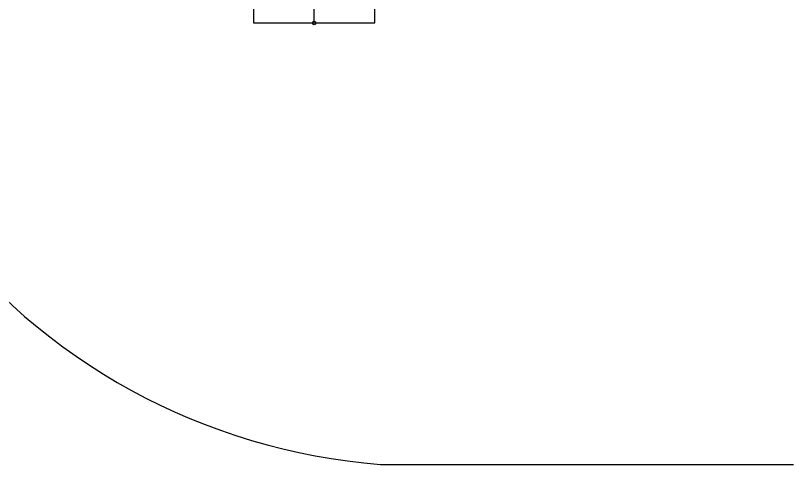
# Model space of a CAD drawing. Header units: inches. Extents: x 2870606 to 3671143, y -733551 to -473558.
# Drawn here: x 2942546 to 2964300, y -700437 to -687898 of the extents above; entities that cross this region are included whole.
import ezdxf

# ---------------------------------------------------------------- set-up
doc = ezdxf.new("R2010")
doc.units = ezdxf.units.IN
doc.header["$MEASUREMENT"] = 0

# ---------------------------------------------------------------- blocks, each defined once
blk = doc.blocks.new('dfgfdgf')
blk.add_line((3394475.57, -536383.49), (3394475.57, -535833.49))
at = {"lineweight": 30}
blk.add_line((3396330.97, -548766.32, -13.31), (3407879.11, -548766.32, -13.31), dxfattribs=at)
blk.add_lwpolyline([(3392775.57, -534833.49), (3392775.57, -536433.49), (3396175.57, -536433.49), (3396175.57, -534833.49)])
blk.add_circle((3394475.57, -536433.49), 50)
blk.add_arc((3397657.24, -531535.45, 13.31), 17281.82, 217.059038, 265.599318, dxfattribs=at)

msp = doc.modelspace()

# ---------------------------------------------------------------- block references
at = {"color": 1, "lineweight": 35}
msp.add_blockref('dfgfdgf', (-443579.5, -151670.23), dxfattribs=at)

doc.saveas('drawing.dxf')
